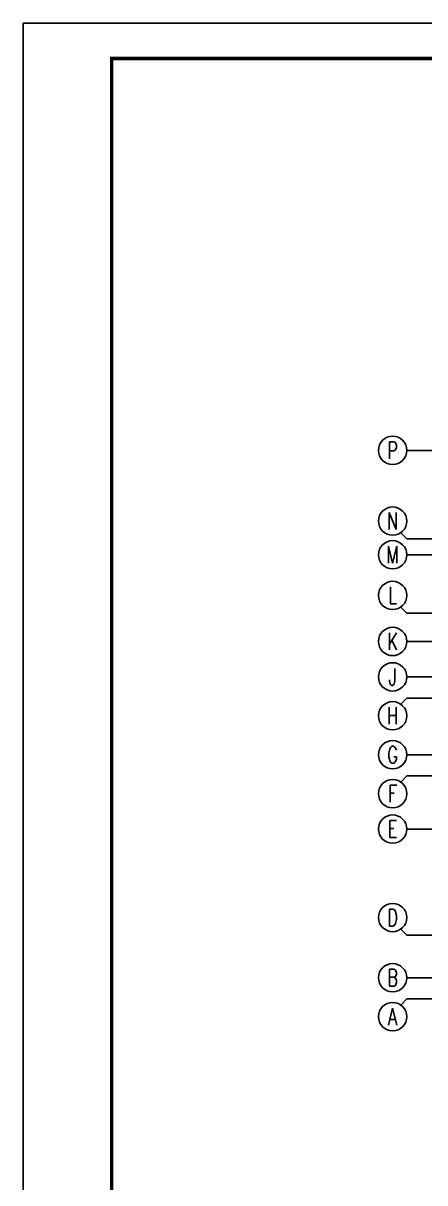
# Model space of a CAD drawing. Extents: x -1712635 to -854203, y -534641 to -21985.
# Drawn here: x -1375869 to -1364519, y -162796 to -130034 of the extents above; entities that cross this region are included whole.
import ezdxf
from ezdxf.enums import TextEntityAlignment as Align

# ---------------------------------------------------------------- set-up
doc = ezdxf.new("R2010")
doc.units = 0
doc.header["$LTSCALE"] = 1000
doc.linetypes.add('DOTE', pattern=[2.42, 2, -0.2, 0.02, -0.2])
doc.layers.get('0').update_dxf_attribs({"linetype": 'CONTINUOUS'})
for name, color, linetype in [('-TK', 7, 'CONTINUOUS'), ('A-AXIS', 1, 'CONTINUOUS'), ('A-DOTE', 10, 'DOTE'), ('AXIS_NUM', 7, 'CONTINUOUS')]:
    doc.layers.add(name, color=color, linetype=linetype)
doc.styles.add('TSSD_Axis', font='complex.shx', dxfattribs={"width": 0.7, "bigfont": 'hztxt.shx'})

# ---------------------------------------------------------------- blocks, each defined once
blk = doc.blocks.new('ts_axno')
at = {"color": 0, "linetype": 'ByBlock', "lineweight": -2}
blk.add_circle((0, 0), 0.5, dxfattribs=at)
at = {"color": 0, "linetype": 'ByBlock', "lineweight": -2, "style": 'TSSD_Axis', "width": 0.7}
blk.add_attdef('A', text='', height=0.6, dxfattribs=at).set_placement((0, 0), align=Align.MIDDLE_CENTER)
blk = doc.blocks.new('20210726.16350016')
at = {"layer": 'A-AXIS'}
for p, q in [((3600, 20100), (800, 20100)), ((800, 17600), (628.4, 17771.7)), ((3600, 17600), (800, 17600)), ((3600, 17150), (800, 17150)), ((800, 15500), (628.4, 15671.7)), ((3600, 15500), (800, 15500)), ((3600, 14700), (800, 14700)), ((3600, 13700), (800, 13700)), ((800, 13100.3), (628.4, 12928.7)), ((3600, 13100.3), (800, 13100.3)), ((3600, 11500), (800, 11500)), ((800, 10900), (628.4, 10728.4)), ((3600, 10900), (800, 10900)), ((3600, 9400), (800, 9400)), ((800, 6400), (628.4, 6571.7)), ((3600, 6400), (800, 6400)), ((3600, 5200), (800, 5200)), ((800, 4600), (628.4, 4428.4)), ((3600, 4600), (800, 4600))]:
    blk.add_line(p, q, dxfattribs=at)
ref = blk.add_blockref('ts_axno', (400, 20100), dxfattribs=dict(at, xscale=800, yscale=800, zscale=800))
ref.add_attrib('G', 'P', dxfattribs={"layer": 'AXIS_NUM', "height": 480, "style": 'TSSD_Axis', "width": 0.7}).set_placement((400, 20100), align=Align.MIDDLE_CENTER)
ref = blk.add_blockref('ts_axno', (400, 18100), dxfattribs=dict(at, xscale=800, yscale=800, zscale=800))
ref.add_attrib('G', 'N', dxfattribs={"layer": 'AXIS_NUM', "height": 480, "style": 'TSSD_Axis', "width": 0.7}).set_placement((400, 18100), align=Align.MIDDLE_CENTER)
ref = blk.add_blockref('ts_axno', (400, 17150), dxfattribs=dict(at, xscale=800, yscale=800, zscale=800))
ref.add_attrib('G', 'M', dxfattribs={"layer": 'AXIS_NUM', "height": 480, "style": 'TSSD_Axis', "width": 0.7}).set_placement((400, 17150), align=Align.MIDDLE_CENTER)
ref = blk.add_blockref('ts_axno', (400, 16000), dxfattribs=dict(at, xscale=800, yscale=800, zscale=800))
ref.add_attrib('G', 'L', dxfattribs={"layer": 'AXIS_NUM', "height": 480, "style": 'TSSD_Axis', "width": 0.7}).set_placement((400, 16000), align=Align.MIDDLE_CENTER)
ref = blk.add_blockref('ts_axno', (400, 14700), dxfattribs=dict(at, xscale=800, yscale=800, zscale=800))
ref.add_attrib('G', 'K', dxfattribs={"layer": 'AXIS_NUM', "height": 480, "style": 'TSSD_Axis', "width": 0.7}).set_placement((400, 14700), align=Align.MIDDLE_CENTER)
ref = blk.add_blockref('ts_axno', (400, 13700), dxfattribs=dict(at, xscale=800, yscale=800, zscale=800))
ref.add_attrib('G', 'J', dxfattribs={"layer": 'AXIS_NUM', "height": 480, "style": 'TSSD_Axis', "width": 0.7}).set_placement((400, 13700), align=Align.MIDDLE_CENTER)
ref = blk.add_blockref('ts_axno', (400, 12600.3), dxfattribs=dict(at, xscale=800, yscale=800, zscale=800))
ref.add_attrib('C', 'H', dxfattribs={"layer": 'AXIS_NUM', "height": 480, "style": 'TSSD_Axis', "width": 0.7}).set_placement((400, 12600.3), align=Align.MIDDLE_CENTER)
ref = blk.add_blockref('ts_axno', (400, 11500), dxfattribs=dict(at, xscale=800, yscale=800, zscale=800))
ref.add_attrib('D', 'G', dxfattribs={"layer": 'AXIS_NUM', "height": 480, "style": 'TSSD_Axis', "width": 0.7}).set_placement((400, 11500), align=Align.MIDDLE_CENTER)
ref = blk.add_blockref('ts_axno', (400, 10400), dxfattribs=dict(at, xscale=800, yscale=800, zscale=800))
ref.add_attrib('C', 'F', dxfattribs={"layer": 'AXIS_NUM', "height": 480, "style": 'TSSD_Axis', "width": 0.7}).set_placement((400, 10400), align=Align.MIDDLE_CENTER)
ref = blk.add_blockref('ts_axno', (400, 9400), dxfattribs=dict(at, xscale=800, yscale=800, zscale=800))
ref.add_attrib('B', 'E', dxfattribs={"layer": 'AXIS_NUM', "height": 480, "style": 'TSSD_Axis', "width": 0.7}).set_placement((400, 9400), align=Align.MIDDLE_CENTER)
ref = blk.add_blockref('ts_axno', (400, 6900), dxfattribs=dict(at, xscale=800, yscale=800, zscale=800, rotation=180))
ref.add_attrib('C', 'D', dxfattribs={"layer": 'AXIS_NUM', "height": 480, "style": 'TSSD_Axis', "width": 0.7}).set_placement((400, 6900), align=Align.MIDDLE_CENTER)
ref = blk.add_blockref('ts_axno', (400, 5200), dxfattribs=dict(at, xscale=800, yscale=800, zscale=800))
ref.add_attrib('A', 'B', dxfattribs={"layer": 'AXIS_NUM', "height": 480, "style": 'TSSD_Axis', "width": 0.7}).set_placement((400, 5200), align=Align.MIDDLE_CENTER)
ref = blk.add_blockref('ts_axno', (400, 4100), dxfattribs=dict(at, xscale=800, yscale=800, zscale=800))
ref.add_attrib('F', 'A', dxfattribs={"layer": 'AXIS_NUM', "height": 480, "style": 'TSSD_Axis', "width": 0.7}).set_placement((400, 4100), align=Align.MIDDLE_CENTER)
blk = doc.blocks.new('A1')
blk.add_lwpolyline([(0, 59400), (0, 0), (84100, 0), (84100, 59400)], close=True)
at = {"const_width": 100}
blk.add_lwpolyline([(2500, 58400), (2500, 1000), (83100, 1000), (83100, 58400)], close=True, dxfattribs=at)

msp = doc.modelspace()

# ---------------------------------------------------------------- block references
at = {"layer": '-TK'}
msp.add_blockref('A1', (-1375868.9, -189434.1), dxfattribs=at)
at = {"layer": 'A-DOTE'}
msp.add_blockref('20210726.16350016', (-1365827.46, -162201.85), dxfattribs=at)

doc.saveas('drawing.dxf')
